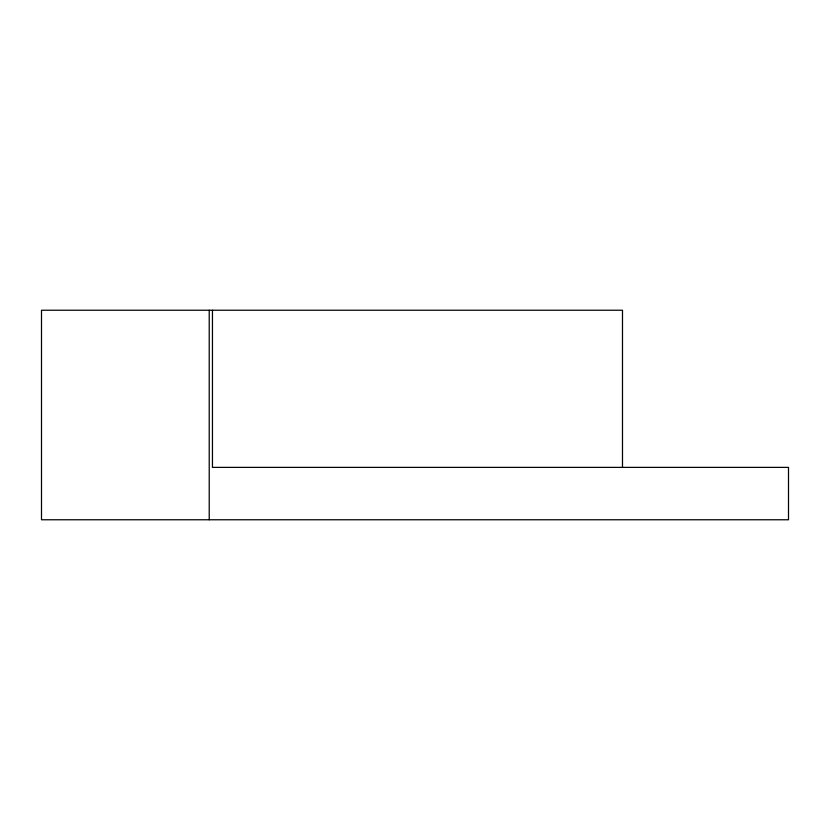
<?xml version="1.0" encoding="UTF-8"?>
<svg xmlns="http://www.w3.org/2000/svg" width="830" height="830" viewBox="0 0 830 830"><rect width="100%" height="100%" fill="white"/><g stroke="black" fill="none" stroke-linecap="round" stroke-linejoin="round"><path stroke-width="1.25" d="M622.49 467.383L622.49 310.233L41.5 310.233L41.5 519.767L788.5 519.767L788.5 467.383L212.449 467.383L212.449 310.233M209.222 310.233L209.222 519.767"/></g></svg>
